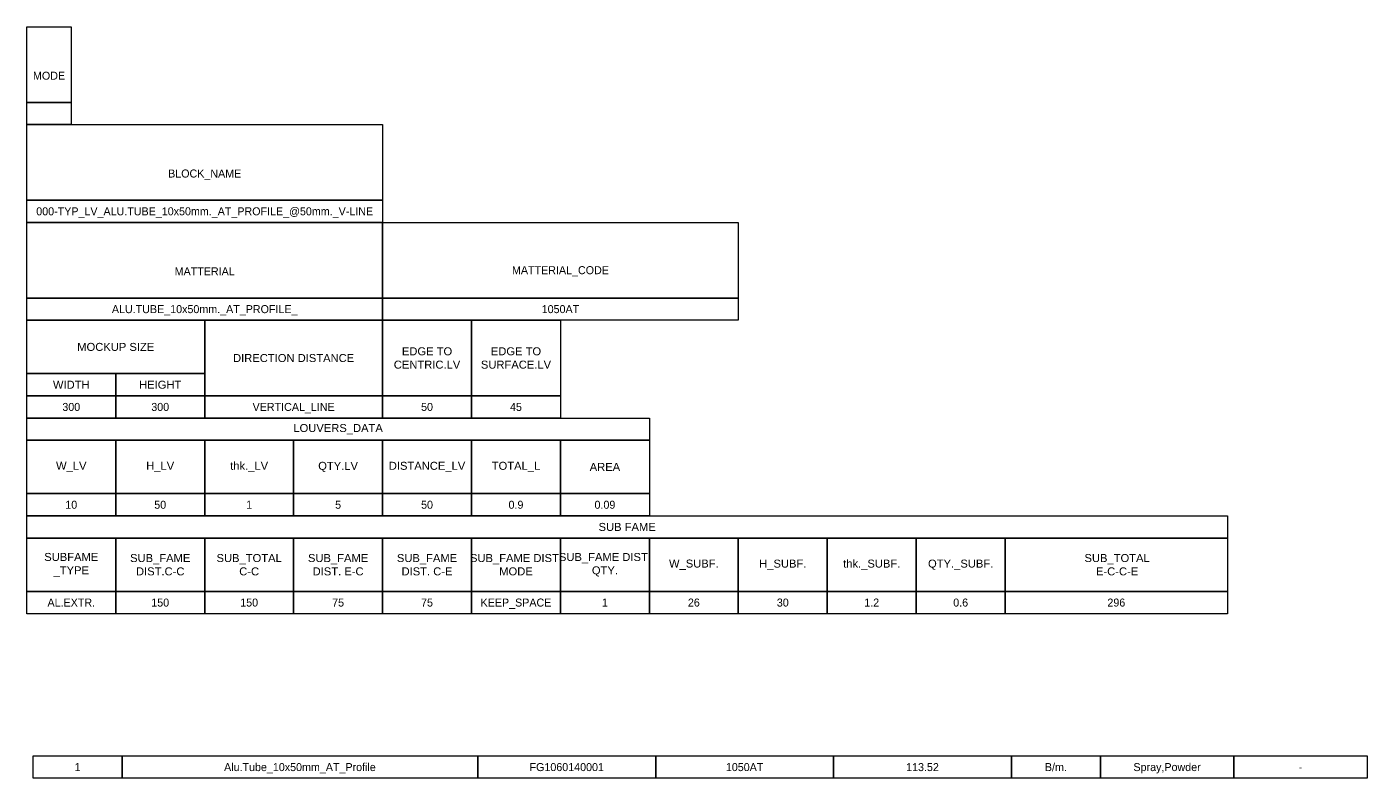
# Model space of a CAD drawing. Header units: millimetres. Extents: x -244126 to 368105, y -173968 to 259060.
# Drawn here: x 1221 to 2729, y 35715 to 36560 of the extents above; entities that cross this region are included whole.
import ezdxf
from ezdxf.enums import TextEntityAlignment as Align

# ---------------------------------------------------------------- set-up
doc = ezdxf.new("R2010")
doc.units = ezdxf.units.MM
doc.header["$MEASUREMENT"] = 0
doc.layers.add('002 - STRUCTURAL STEEL', color=4, linetype='Continuous')
doc.layers.add('A04_TUBE SERIES', color=7, linetype='Continuous')
doc.styles.get("Standard").update_dxf_attribs({"font": 'arial.ttf'})
doc.styles.add('TA', font='Cordia New.ttf', dxfattribs={"height": 4.5})

# ---------------------------------------------------------------- blocks, each defined once
blk = doc.blocks.new('*U560')
at = {"layer": '002 - STRUCTURAL STEEL', "color": 0, "linetype": 'ByBlock'}
blk.add_lwpolyline([(0, 5), (10, 5), (10, 0), (0, 0)], close=True, dxfattribs=at)
blk = doc.blocks.new('*U561')
at = {"layer": '002 - STRUCTURAL STEEL', "color": 0, "linetype": 'ByBlock'}
blk.add_lwpolyline([(0, 17), (10, 17), (10, 0), (0, 0)], close=True, dxfattribs=at)
blk = doc.blocks.new('*U567')
at = {"layer": '002 - STRUCTURAL STEEL', "color": 0, "linetype": 'ByBlock'}
blk.add_lwpolyline([(0, 17), (80, 17), (80, 0), (0, 0)], close=True, dxfattribs=at)
blk = doc.blocks.new('*U4911')
at = {"layer": '002 - STRUCTURAL STEEL', "color": 0, "linetype": 'ByBlock'}
blk.add_lwpolyline([(0, 5), (80, 5), (80, 0), (0, 0)], close=True, dxfattribs=at)
blk = doc.blocks.new('*U568')
at = {"layer": '002 - STRUCTURAL STEEL', "color": 0, "linetype": 'ByBlock'}
blk.add_lwpolyline([(0, 12), (40, 12), (40, 0), (0, 0)], close=True, dxfattribs=at)
blk = doc.blocks.new('*U4914')
at = {"layer": '002 - STRUCTURAL STEEL', "color": 0, "linetype": 'ByBlock'}
blk.add_lwpolyline([(0, 5), (20, 5), (20, 0), (0, 0)], close=True, dxfattribs=at)
blk = doc.blocks.new('*U3045')
at = {"layer": '002 - STRUCTURAL STEEL', "color": 0, "linetype": 'ByBlock'}
blk.add_lwpolyline([(0, 17), (40, 17), (40, 0), (0, 0)], close=True, dxfattribs=at)
blk = doc.blocks.new('*U3044')
at = {"layer": '002 - STRUCTURAL STEEL', "color": 0, "linetype": 'ByBlock'}
blk.add_lwpolyline([(0, 17), (20, 17), (20, 0), (0, 0)], close=True, dxfattribs=at)
blk = doc.blocks.new('*U562')
at = {"layer": '002 - STRUCTURAL STEEL', "color": 0, "linetype": 'ByBlock'}
blk.add_lwpolyline([(0, 12), (20, 12), (20, 0), (0, 0)], close=True, dxfattribs=at)
blk = doc.blocks.new('*U563')
at = {"layer": '002 - STRUCTURAL STEEL', "color": 0, "linetype": 'ByBlock'}
blk.add_lwpolyline([(0, 12), (20, 12), (20, 0), (0, 0)], close=True, dxfattribs=at)
blk = doc.blocks.new('*U564')
at = {"layer": '002 - STRUCTURAL STEEL', "color": 0, "linetype": 'ByBlock'}
blk.add_lwpolyline([(0, 12), (20, 12), (20, 0), (0, 0)], close=True, dxfattribs=at)
blk = doc.blocks.new('*U565')
at = {"layer": '002 - STRUCTURAL STEEL', "color": 0, "linetype": 'ByBlock'}
blk.add_lwpolyline([(0, 5), (270, 5), (270, 0), (0, 0)], close=True, dxfattribs=at)
blk = doc.blocks.new('*U566')
at = {"layer": '002 - STRUCTURAL STEEL', "color": 0, "linetype": 'ByBlock'}
blk.add_lwpolyline([(0, 12), (20, 12), (20, 0), (0, 0)], close=True, dxfattribs=at)
blk = doc.blocks.new('*U570')
at = {"layer": '002 - STRUCTURAL STEEL', "color": 0, "linetype": 'ByBlock'}
blk.add_lwpolyline([(0, 12), (20, 12), (20, 0), (0, 0)], close=True, dxfattribs=at)
blk = doc.blocks.new('*U571')
at = {"layer": '002 - STRUCTURAL STEEL', "color": 0, "linetype": 'ByBlock'}
blk.add_lwpolyline([(0, 12), (20, 12), (20, 0), (0, 0)], close=True, dxfattribs=at)
blk = doc.blocks.new('*U572')
at = {"layer": '002 - STRUCTURAL STEEL', "color": 0, "linetype": 'ByBlock'}
blk.add_lwpolyline([(0, 12), (20, 12), (20, 0), (0, 0)], close=True, dxfattribs=at)
blk = doc.blocks.new('*U573')
at = {"layer": '002 - STRUCTURAL STEEL', "color": 0, "linetype": 'ByBlock'}
blk.add_lwpolyline([(0, 12), (20, 12), (20, 0), (0, 0)], close=True, dxfattribs=at)
blk = doc.blocks.new('*U574')
at = {"layer": '002 - STRUCTURAL STEEL', "color": 0, "linetype": 'ByBlock'}
blk.add_lwpolyline([(0, 12), (20, 12), (20, 0), (0, 0)], close=True, dxfattribs=at)
blk = doc.blocks.new('*U575')
at = {"layer": '002 - STRUCTURAL STEEL', "color": 0, "linetype": 'ByBlock'}
blk.add_lwpolyline([(0, 12), (50, 12), (50, 0), (0, 0)], close=True, dxfattribs=at)
blk = doc.blocks.new('*U4913')
at = {"layer": '002 - STRUCTURAL STEEL', "color": 0, "linetype": 'ByBlock'}
blk.add_lwpolyline([(0, 5), (40, 5), (40, 0), (0, 0)], close=True, dxfattribs=at)
blk = doc.blocks.new('*U569')
at = {"layer": '002 - STRUCTURAL STEEL', "color": 0, "linetype": 'ByBlock'}
blk.add_lwpolyline([(0, 5), (50, 5), (50, 0), (0, 0)], close=True, dxfattribs=at)
blk = doc.blocks.new('*U556')
at = {"layer": '002 - STRUCTURAL STEEL', "color": 0, "linetype": 'ByBlock'}
blk.add_lwpolyline([(0, 12), (20, 12), (20, 0), (0, 0)], close=True, dxfattribs=at)
blk = doc.blocks.new('*U557')
at = {"layer": '002 - STRUCTURAL STEEL', "color": 0, "linetype": 'ByBlock'}
blk.add_lwpolyline([(0, 12), (20, 12), (20, 0), (0, 0)], close=True, dxfattribs=at)
blk = doc.blocks.new('*U558')
at = {"layer": '002 - STRUCTURAL STEEL', "color": 0, "linetype": 'ByBlock'}
blk.add_lwpolyline([(0, 12), (20, 12), (20, 0), (0, 0)], close=True, dxfattribs=at)
blk = doc.blocks.new('*U559')
at = {"layer": '002 - STRUCTURAL STEEL', "color": 0, "linetype": 'ByBlock'}
blk.add_lwpolyline([(0, 12), (20, 12), (20, 0), (0, 0)], close=True, dxfattribs=at)
blk = doc.blocks.new('*U550')
at = {"layer": '002 - STRUCTURAL STEEL', "color": 0, "linetype": 'ByBlock'}
blk.add_lwpolyline([(0, 12), (20, 12), (20, 0), (0, 0)], close=True, dxfattribs=at)
blk = doc.blocks.new('*U551')
at = {"layer": '002 - STRUCTURAL STEEL', "color": 0, "linetype": 'ByBlock'}
blk.add_lwpolyline([(0, 12), (20, 12), (20, 0), (0, 0)], close=True, dxfattribs=at)
blk = doc.blocks.new('*U552')
at = {"layer": '002 - STRUCTURAL STEEL', "color": 0, "linetype": 'ByBlock'}
blk.add_lwpolyline([(0, 12), (20, 12), (20, 0), (0, 0)], close=True, dxfattribs=at)
blk = doc.blocks.new('*U553')
at = {"layer": '002 - STRUCTURAL STEEL', "color": 0, "linetype": 'ByBlock'}
blk.add_lwpolyline([(0, 12), (20, 12), (20, 0), (0, 0)], close=True, dxfattribs=at)
blk = doc.blocks.new('*U554')
at = {"layer": '002 - STRUCTURAL STEEL', "color": 0, "linetype": 'ByBlock'}
blk.add_lwpolyline([(0, 12), (20, 12), (20, 0), (0, 0)], close=True, dxfattribs=at)
blk = doc.blocks.new('*U555')
at = {"layer": '002 - STRUCTURAL STEEL', "color": 0, "linetype": 'ByBlock'}
blk.add_lwpolyline([(0, 5), (140, 5), (140, 0), (0, 0)], close=True, dxfattribs=at)
blk = doc.blocks.new('LV_DATA_FROM_EXCEl')
at = {"color": 0}
for name, p in [('*U561', (0, 115)), ('*U560', (0, 110)), ('*U567', (0, 93)), ('*U4911', (0, 88)), ('*U567', (0, 71)), ('*U567', (80, 71)), ('*U4911', (0, 66)), ('*U4911', (80, 66)), ('*U568', (0, 54)), ('*U3045', (40, 49)), ('*U3044', (80, 49)), ('*U3044', (100, 49)), ('*U4914', (0, 49)), ('*U4914', (20, 49)), ('*U4914', (0, 44)), ('*U4914', (20, 44)), ('*U4913', (40, 44)), ('*U4914', (80, 44)), ('*U4914', (100, 44)), ('*U555', (0, 39)), ('*U556', (0, 27)), ('*U557', (20, 27)), ('*U558', (40, 27)), ('*U559', (60, 27)), ('*U550', (80, 27)), ('*U551', (100, 27)), ('*U552', (120, 27)), ('*U4914', (0, 22)), ('*U4914', (20, 22)), ('*U4914', (40, 22)), ('*U4914', (60, 22)), ('*U4914', (80, 22)), ('*U4914', (100, 22)), ('*U4914', (120, 22)), ('*U565', (0, 17)), ('*U554', (0, 5)), ('*U553', (20, 5)), ('*U562', (40, 5)), ('*U563', (60, 5)), ('*U564', (80, 5)), ('*U566', (100, 5)), ('*U570', (120, 5)), ('*U571', (140, 5)), ('*U572', (160, 5)), ('*U573', (180, 5)), ('*U574', (200, 5)), ('*U575', (220, 5)), ('*U4914', (0, 0)), ('*U4914', (20, 0)), ('*U4914', (40, 0)), ('*U4914', (60, 0)), ('*U4914', (80, 0)), ('*U4914', (100, 0)), ('*U4914', (120, 0)), ('*U4914', (140, 0)), ('*U4914', (160, 0)), ('*U4914', (180, 0)), ('*U4914', (200, 0)), ('*U569', (220, 0))]:
    blk.add_blockref(name, p, dxfattribs=at)
at = {"color": 0, "style": 'TA'}
for s, p in [('MODE', (5, 121)), ('BLOCK_NAME', (40, 99))]:
    blk.add_text(s, height=1.8, dxfattribs=at).set_placement(p, align=Align.MIDDLE_CENTER)
at = {"color": 0}
for s, p in [('MOCKUP SIZE', (20, 60)), ('DIRECTION DISTANCE', (60, 57.5)), ('WIDTH', (10, 51.5)), ('HEIGHT', (30, 51.5))]:
    blk.add_text(s, height=1.8, dxfattribs=at).set_placement(p, align=Align.MIDDLE_CENTER)
at = {"color": 0, "char_height": 1.8, "width": 13.8921, "attachment_point": 5, "style": 'TA'}
for s, insert in [('MATTERIAL', (40, 77)), ('MATTERIAL_CODE', (120, 77))]:
    blk.add_mtext(s, dxfattribs=dict(at, insert=insert))
at = {"color": 0, "char_height": 1.8, "attachment_point": 5}
for s, insert, width in [('EDGE TO CENTRIC.LV', (90, 57.5), 20), ('EDGE TO SURFACE.LV', (110, 57.5), 20), ('LOUVERS_DATA', (70, 41.5), 140), ('W_LV', (10, 33), 20), ('H_LV', (30, 33), 20), ('thk._LV', (50, 33), 20), ('QTY.LV', (70, 33), 20), ('DISTANCE_LV', (90, 33), 20), ('TOTAL_L', (110, 33), 20), ('AREA', (130, 33), 20), ('SUB FAME', (135, 19.5), 200), ('SUBFAME^J_TYPE', (10, 11), 20), ('SUB_FAME DIST.C-C', (30, 11), 20), ('SUB_TOTAL\\PC-C', (50, 11), 20), ('SUB_FAME DIST. E-C', (70, 11), 20), ('SUB_FAME DIST. C-E', (90, 11), 20), ('SUB_FAME DIST.\\PMODE', (110, 11), 20), ('SUB_FAME DIST.\\PQTY.', (130, 11), 20), ('W_SUBF.', (150, 11.01), 20), ('H_SUBF.', (170, 11), 20), ('thk._SUBF.', (190, 11), 20), ('QTY._SUBF.', (210, 11), 20), ('SUB_TOTAL\\PE-C-C-E', (245.18, 11), 49.6483)]:
    blk.add_mtext(s, dxfattribs=dict(at, insert=insert, width=width))
at = {"style": 'TA'}
for tag, p in [('MODE_VALUE', (5, 112.5)), ('BLOCK_NAME_VALUE', (40, 90.5)), ('MATTERIAL_VALUE', (40, 68.5)), ('MATTERIAL_CODE_VALUE', (120, 68.5)), ('DIRECTION DISTANCE_VALUE', (60, 46.5)), ('EDGE TO CENTRIC.LV_VALUE', (90, 46.5)), ('EDGE TO SURFACE.LV_VALUE', (110, 46.5)), ('DISTANCE_LV_VALUE', (90, 24.5)), ('TOTAL_L_VALUE', (110, 24.5)), ('AREA_VALUE', (130, 24.5)), ('SUBFAME^J_TYPE_VALUE', (10, 2.5)), ('SUB_FAME_DIST._QTY._VALUE', (130, 2.5)), ('W_SUBF._VALUE', (150, 2.5)), ('H_SUBF._VALUE', (170, 2.5)), ('THK._SUBF._VALUE', (190, 2.5)), ('QTY._SUBF._VALUE', (210, 2.5)), ('SUB_TOTAL\\PE-C-C-E_VALUE', (245, 2.5))]:
    blk.add_attdef(tag, text='', height=1.8, dxfattribs=at).set_placement(p, align=Align.MIDDLE_CENTER)
at = {"color": 3, "style": 'TA'}
for tag, p in [('WIDTH_VALUE', (10, 46.5)), ('HEIGHT_VALUE', (30, 46.5)), ('W_LV_VALUE', (10, 24.5)), ('H_LV_VALUE', (30, 24.5)), ('THK._LV_VALUE', (50, 24.5)), ('QTY.LV_VALUE', (70, 24.5)), ('SUB_FAME DIST.C-C_VALUE', (30, 2.5))]:
    blk.add_attdef(tag, text='', height=1.8, dxfattribs=at).set_placement(p, align=Align.MIDDLE_CENTER)
at = {"style": 'TA', "flags": 8}
for tag, p in [('SUB_TOTAL\\PC-C_VALUE', (50, 2.5)), ('SUB_FAME DIST. E-C_VALUE', (70, 2.5)), ('SUB_FAME DIST. C-E_VALUE', (90, 2.5)), ('SUB_FAME DIST.\\PMODE_VALUE', (110, 2.5))]:
    blk.add_attdef(tag, text='', height=1.8, dxfattribs=at).set_placement(p, align=Align.MIDDLE_CENTER)
blk = doc.blocks.new('*U4915')
at = {"layer": '002 - STRUCTURAL STEEL', "color": 0, "linetype": 'ByBlock'}
blk.add_lwpolyline([(0, 5), (30, 5), (30, 0), (0, 0)], close=True, dxfattribs=at)
blk = doc.blocks.new('*U2988')
at = {"color": 0}
for name, p in [('*U4914', (0, -5)), ('*U4911', (20, -5)), ('*U4913', (100, -5)), ('*U4913', (140, -5)), ('*U4913', (180, -5)), ('*U4914', (220, -5)), ('*U4915', (240, -5)), ('*U4915', (270, -5))]:
    blk.add_blockref(name, p, dxfattribs=at)
at = {"layer": 'A04_TUBE SERIES', "color": 0, "style": 'TA'}
for tag, p in [('ITEM_VALUE', (10, -2.5)), ('PRODUCT_NAME_VALUE', (60, -2.5)), ('ITEM_NUMBER_VALUE', (120, -2.5)), ('PRODUCT_CODE_VALUE', (160, -2.5)), ('SELLING_PRICE_VALUE', (200, -2.5)), ('UNIT_VALUE', (230, -2.5)), ('TYPE_OF_COLOR_VALUE', (255, -2.5)), ('SECTION_VALUE', (285, -2.5))]:
    blk.add_attdef(tag, text='', height=1.8, dxfattribs=at).set_placement(p, align=Align.MIDDLE_CENTER)

msp = doc.modelspace()

# ---------------------------------------------------------------- block references
at = {"layer": 'A04_TUBE SERIES', "color": 3}
ref = msp.add_blockref('LV_DATA_FROM_EXCEl', (1221.48795, 35900.07698), dxfattribs=dict(at, xscale=5, yscale=5, zscale=5))
ref.add_attrib('BLOCK_NAME_VALUE', '000-TYP_LV_ALU.TUBE_10x50mm._AT_PROFILE_@50mm._V-LINE', dxfattribs={"layer": '0', "height": 9, "style": 'TA'}).set_placement((1421.48795, 36352.57698), align=Align.MIDDLE_CENTER)
ref.add_attrib('MATTERIAL_VALUE', 'ALU.TUBE_10x50mm._AT_PROFILE_', dxfattribs={"layer": '0', "height": 9, "style": 'TA'}).set_placement((1421.48795, 36242.57698), align=Align.MIDDLE_CENTER)
ref.add_attrib('MATTERIAL_CODE_VALUE', '1050AT', dxfattribs={"layer": '0', "height": 9, "style": 'TA'}).set_placement((1821.48795, 36242.57698), align=Align.MIDDLE_CENTER)
ref.add_attrib('WIDTH_VALUE', '300', dxfattribs={"layer": '0', "color": 3, "height": 9, "style": 'TA'}).set_placement((1271.48795, 36132.57698), align=Align.MIDDLE_CENTER)
ref.add_attrib('HEIGHT_VALUE', '300', dxfattribs={"layer": '0', "color": 3, "height": 9, "style": 'TA'}).set_placement((1371.48795, 36132.57698), align=Align.MIDDLE_CENTER)
ref.add_attrib('DIRECTION DISTANCE_VALUE', 'VERTICAL_LINE', dxfattribs={"layer": '0', "height": 9, "style": 'TA'}).set_placement((1521.48795, 36132.57698), align=Align.MIDDLE_CENTER)
ref.add_attrib('EDGE TO CENTRIC.LV_VALUE', '50', dxfattribs={"layer": '0', "height": 9, "style": 'TA'}).set_placement((1671.48795, 36132.57698), align=Align.MIDDLE_CENTER)
ref.add_attrib('EDGE TO SURFACE.LV_VALUE', '45', dxfattribs={"layer": '0', "height": 9, "style": 'TA'}).set_placement((1771.48795, 36132.57698), align=Align.MIDDLE_CENTER)
ref.add_attrib('W_LV_VALUE', '10', dxfattribs={"layer": '0', "color": 3, "height": 9, "style": 'TA'}).set_placement((1271.48795, 36022.57698), align=Align.MIDDLE_CENTER)
ref.add_attrib('H_LV_VALUE', '50', dxfattribs={"layer": '0', "color": 3, "height": 9, "style": 'TA'}).set_placement((1371.48795, 36022.57698), align=Align.MIDDLE_CENTER)
ref.add_attrib('THK._LV_VALUE', '1', dxfattribs={"layer": '0', "color": 3, "height": 9, "style": 'TA'}).set_placement((1471.48795, 36022.57698), align=Align.MIDDLE_CENTER)
ref.add_attrib('QTY.LV_VALUE', '5', dxfattribs={"layer": '0', "color": 3, "height": 9, "style": 'TA'}).set_placement((1571.48795, 36022.57698), align=Align.MIDDLE_CENTER)
ref.add_attrib('DISTANCE_LV_VALUE', '50', dxfattribs={"layer": '0', "height": 9, "style": 'TA'}).set_placement((1671.48795, 36022.57698), align=Align.MIDDLE_CENTER)
ref.add_attrib('TOTAL_L_VALUE', '0.9', dxfattribs={"layer": '0', "height": 9, "style": 'TA'}).set_placement((1771.48795, 36022.57698), align=Align.MIDDLE_CENTER)
ref.add_attrib('AREA_VALUE', '0.09', dxfattribs={"layer": '0', "height": 9, "style": 'TA'}).set_placement((1871.48795, 36022.57698), align=Align.MIDDLE_CENTER)
ref.add_attrib('SUBFAME^J_TYPE_VALUE', 'AL.EXTR.', dxfattribs={"layer": '0', "height": 9, "style": 'TA'}).set_placement((1271.48795, 35912.57698), align=Align.MIDDLE_CENTER)
ref.add_attrib('SUB_FAME DIST.C-C_VALUE', '150', dxfattribs={"layer": '0', "color": 3, "height": 9, "style": 'TA'}).set_placement((1371.48795, 35912.57698), align=Align.MIDDLE_CENTER)
ref.add_attrib('SUB_TOTAL\\PC-C_VALUE', '150', dxfattribs={"layer": '0', "height": 9, "style": 'TA'}).set_placement((1471.48795, 35912.57698), align=Align.MIDDLE_CENTER)
ref.add_attrib('SUB_FAME DIST. E-C_VALUE', '75', dxfattribs={"layer": '0', "height": 9, "style": 'TA'}).set_placement((1571.48795, 35912.57698), align=Align.MIDDLE_CENTER)
ref.add_attrib('SUB_FAME DIST. C-E_VALUE', '75', dxfattribs={"layer": '0', "height": 9, "style": 'TA'}).set_placement((1671.48795, 35912.57698), align=Align.MIDDLE_CENTER)
ref.add_attrib('SUB_FAME DIST.\\PMODE_VALUE', 'KEEP_SPACE', dxfattribs={"layer": '0', "height": 9, "style": 'TA'}).set_placement((1771.48795, 35912.57698), align=Align.MIDDLE_CENTER)
ref.add_attrib('SUB_FAME_DIST._QTY._VALUE', '1', dxfattribs={"layer": '0', "height": 9, "style": 'TA'}).set_placement((1871.48795, 35912.57698), align=Align.MIDDLE_CENTER)
ref.add_attrib('W_SUBF._VALUE', '26', dxfattribs={"layer": '0', "height": 9, "style": 'TA'}).set_placement((1971.48795, 35912.57698), align=Align.MIDDLE_CENTER)
ref.add_attrib('H_SUBF._VALUE', '30', dxfattribs={"layer": '0', "height": 9, "style": 'TA'}).set_placement((2071.48795, 35912.57698), align=Align.MIDDLE_CENTER)
ref.add_attrib('THK._SUBF._VALUE', '1.2', dxfattribs={"layer": '0', "height": 9, "style": 'TA'}).set_placement((2171.48795, 35912.57698), align=Align.MIDDLE_CENTER)
ref.add_attrib('QTY._SUBF._VALUE', '0.6', dxfattribs={"layer": '0', "height": 9, "style": 'TA'}).set_placement((2271.48795, 35912.57698), align=Align.MIDDLE_CENTER)
ref.add_attrib('SUB_TOTAL\\PE-C-C-E_VALUE', '296', dxfattribs={"layer": '0', "height": 9, "style": 'TA'}).set_placement((2446.48795, 35912.57698), align=Align.MIDDLE_CENTER)
at = {"layer": 'A04_TUBE SERIES', "color": 3, "xscale": 5, "yscale": 5, "zscale": 5}
msp.add_blockref('*U2988', (1228.56231, 35740.05165), dxfattribs=at).add_auto_attribs({'ITEM_VALUE': '1', 'PRODUCT_NAME_VALUE': 'Alu.Tube_10x50mm_AT_Profile', 'ITEM_NUMBER_VALUE': 'FG1060140001', 'PRODUCT_CODE_VALUE': '1050AT', 'SELLING_PRICE_VALUE': '113.52', 'UNIT_VALUE': 'B/m.', 'TYPE_OF_COLOR_VALUE': 'Spray,Powder', 'SECTION_VALUE': '-'})

doc.saveas('drawing.dxf')
